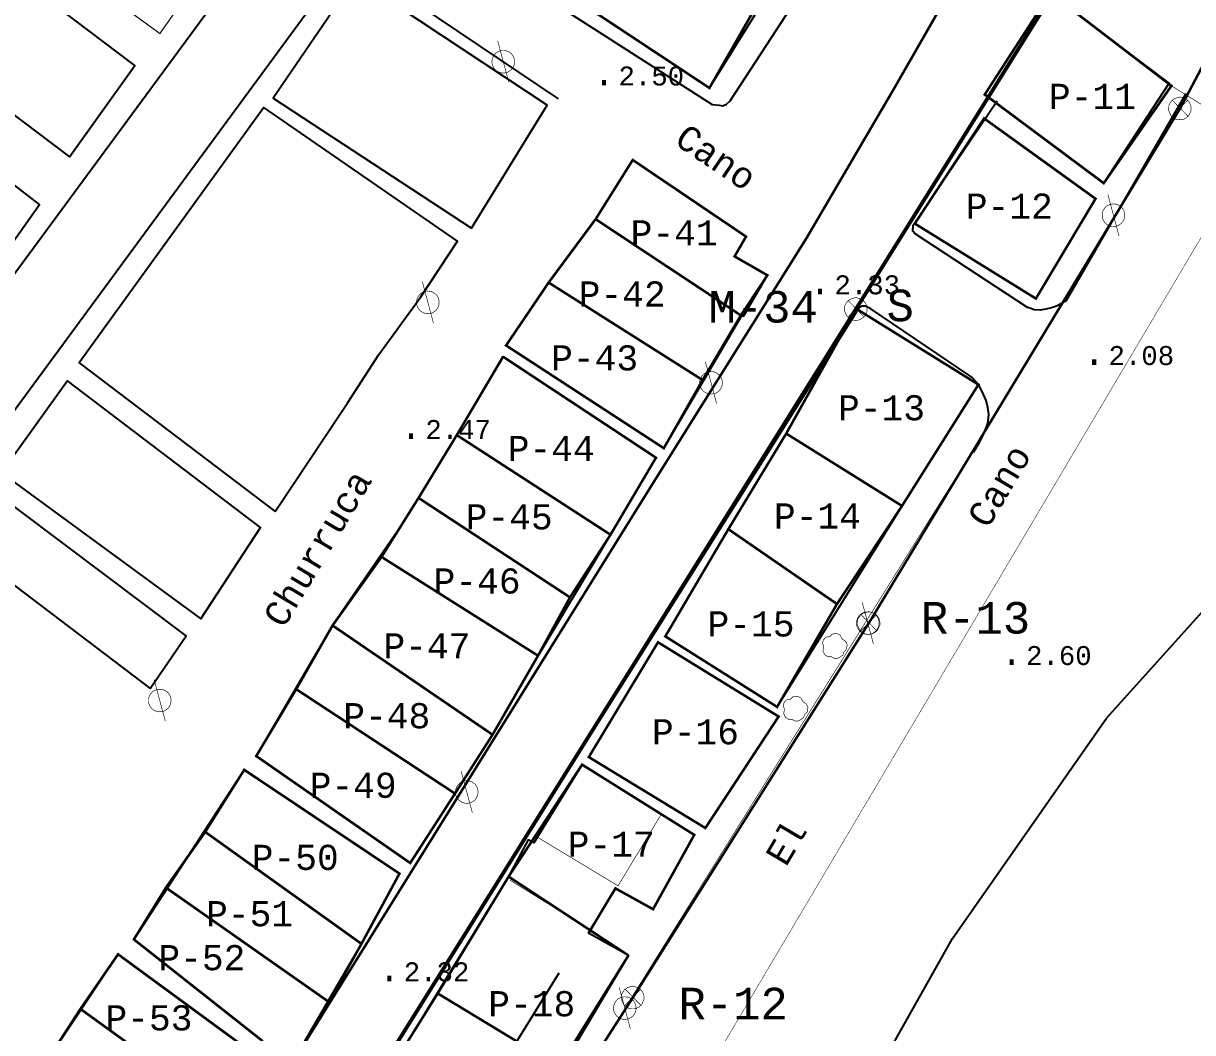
# Model space of a CAD drawing. Extents: x 743500 to 744300, y 4406200 to 4406700.
# Drawn here: x 743851.3 to 743943.9, y 4406270.3 to 4406350.3 of the extents above; entities that cross this region are included whole.
import ezdxf

# ---------------------------------------------------------------- set-up
doc = ezdxf.new("R2010")
doc.units = 0
doc.header["$MEASUREMENT"] = 0
for name, color, linetype in [('10', 7, 'CONTINUOUS'), ('13', 7, 'CONTINUOUS'), ('16', 7, 'CONTINUOUS'), ('18', 7, 'CONTINUOUS'), ('2', 7, 'CONTINUOUS'), ('21', 7, 'CONTINUOUS'), ('24', 7, 'CONTINUOUS'), ('42', 7, 'CONTINUOUS'), ('46', 7, 'CONTINUOUS'), ('50', 7, 'CONTINUOUS'), ('51', 7, 'CONTINUOUS'), ('54', 7, 'CONTINUOUS'), ('6', 7, 'CONTINUOUS'), ('8', 7, 'CONTINUOUS')]:
    doc.layers.add(name, color=color, linetype=linetype)
doc.styles.add('MONOTXT', font='monotxt', dxfattribs={"height": 0.2})

msp = doc.modelspace()

# ---------------------------------------------------------------- linework, layer by layer
at = {"layer": '10', "color": 7, "linetype": 'Continuous', "const_width": 0.05}
for points in [[(743942.8599999999, 4406344.43), (743943.29, 4406344.29), (743943.4799999999, 4406344.16), (743943.6099999999, 4406343.99), (743943.7199999999, 4406343.78), (743943.75, 4406343.560000001), (743943.75, 4406343.35), (743943.56, 4406342.94), (743943.3699999999, 4406342.78), (743943.18, 4406342.67), (743942.9699999999, 4406342.62), (743942.7499999999, 4406342.62), (743942.5300000001, 4406342.67), (743942.3499999999, 4406342.78), (743942.16, 4406342.94), (743941.9699999999, 4406343.35), (743941.9899999999, 4406343.78), (743942.1, 4406343.99), (743942.2399999999, 4406344.16), (743942.4299999998, 4406344.29), (743942.8599999999, 4406344.43)], [(743943.4799999999, 4406344.16), (743942.2399999999, 4406342.89)], [(743942.26, 4406344.18), (743943.51, 4406342.89)], [(743917.2, 4406328.55), (743917.6299999999, 4406328.41), (743917.82, 4406328.28), (743917.9500000002, 4406328.11), (743918.06, 4406327.9), (743918.0899999999, 4406327.68), (743918.0899999999, 4406327.47), (743917.9, 4406327.06), (743917.7099999998, 4406326.9), (743917.5200000001, 4406326.79), (743917.31, 4406326.74), (743917.09, 4406326.74), (743916.8699999999, 4406326.79), (743916.69, 4406326.9), (743916.5, 4406327.06), (743916.31, 4406327.47), (743916.33, 4406327.9), (743916.44, 4406328.11), (743916.58, 4406328.28), (743916.77, 4406328.41), (743917.2, 4406328.55)], [(743917.82, 4406328.28), (743916.58, 4406327.01)], [(743916.5999999999, 4406328.3), (743917.8499999999, 4406327.01)], [(743918.2199999999, 4406303.68), (743918.65, 4406303.54), (743918.8399999999, 4406303.41), (743918.9699999999, 4406303.24), (743919.0799999998, 4406303.03), (743919.1099999999, 4406302.810000001), (743919.1099999999, 4406302.6), (743918.92, 4406302.19), (743918.7299999999, 4406302.03), (743918.5400000002, 4406301.92), (743918.3299999998, 4406301.87), (743918.11, 4406301.87), (743917.8899999999, 4406301.92), (743917.7099999998, 4406302.03), (743917.5200000001, 4406302.19), (743917.33, 4406302.6), (743917.35, 4406303.03), (743917.4599999998, 4406303.24), (743917.6, 4406303.41), (743917.79, 4406303.54), (743918.2199999999, 4406303.68)], [(743918.8399999999, 4406303.41), (743917.6, 4406302.14)], [(743917.6199999999, 4406303.43), (743918.87, 4406302.14)], [(743899.5400000002, 4406274.02), (743899.9699999999, 4406273.88), (743900.16, 4406273.75), (743900.2900000002, 4406273.58), (743900.4, 4406273.37), (743900.43, 4406273.15), (743900.43, 4406272.94), (743900.2399999999, 4406272.53), (743900.0500000002, 4406272.37), (743899.86, 4406272.26), (743899.65, 4406272.21), (743899.43, 4406272.21), (743899.2099999998, 4406272.26), (743899.0300000001, 4406272.37), (743898.84, 4406272.53), (743898.6499999998, 4406272.94), (743898.6699999998, 4406273.37), (743898.78, 4406273.58), (743898.92, 4406273.75), (743899.11, 4406273.88), (743899.5400000002, 4406274.02)], [(743900.16, 4406273.75), (743898.92, 4406272.48)], [(743898.9400000002, 4406273.77), (743900.1899999998, 4406272.48)]]:
    msp.add_lwpolyline(points, dxfattribs=at)
at = {"layer": '13', "color": 3, "linetype": 'Continuous', "const_width": 0.3}
msp.add_lwpolyline([(743837.15, 4406200), (743843.4, 4406209.89), (743878.1299999999, 4406265.12), (743917.2299999999, 4406327.66), (743967.44, 4406408.08)], dxfattribs=at)
at = {"layer": '16', "color": 5, "linetype": 'Continuous', "const_width": 0.2}
msp.add_lwpolyline([(743978.79, 4406411.48), (743978.79, 4406411.48), (743942.89, 4406343.54), (743918.2499999999, 4406302.79), (743899.57, 4406273.13), (743852.5500000002, 4406200)], dxfattribs=at)
at = {"layer": '18', "color": 3, "linetype": 'Continuous', "const_width": 0.2}
msp.add_lwpolyline([(743866.2799999998, 4406257.78), (743901.23, 4406313.98), (743913.2800000001, 4406333.22), (743920.2499999999, 4406345.13), (743929.5, 4406361.27), (743942.14, 4406385.310000001), (743957.39, 4406415.060000001)], dxfattribs=at)
at = {"layer": '2', "color": 7, "linetype": 'Continuous'}
msp.add_3dface([(744299.9999999999, 4406200), (744299.9999999999, 4406700), (743500, 4406700), (743500, 4406200)], dxfattribs=at)
at = {"layer": '21', "color": 30, "linetype": 'Continuous', "elevation": 2}
msp.add_lwpolyline([(743877.8299999998, 4406200), (743881.1300000001, 4406207.54), (743893.04, 4406224.27), (743902.52, 4406242.36), (743914.6099999999, 4406259.56), (743924.8499999999, 4406277.77), (743937.04, 4406295.22), (743946.56, 4406305.78), (743947.3399999999, 4406306.83), (743948.03, 4406307.99), (743948.62, 4406309.26), (743949.5299999998, 4406313.310000001), (743958.8299999998, 4406332.310000001), (743971.06, 4406348.41), (743972.4599999998, 4406349.05), (743974.04, 4406348.96), (743975.5000000001, 4406348.53), (743976.9699999999, 4406348.58), (743978.49, 4406349.34), (743979.81, 4406350.61)], dxfattribs=at)
at = {"layer": '42', "color": 3, "linetype": 'Continuous', "const_width": 0.05, "elevation": 5.56}
for points in [[(743916.18, 4406300.23), (743915.7699999998, 4406299.96), (743915.4999999999, 4406299.96), (743915.2399999999, 4406300.11), (743914.96, 4406300.11), (743914.7299999999, 4406300.27), (743914.5999999999, 4406300.57), (743914.67, 4406300.9), (743914.57, 4406301.16), (743914.62, 4406301.41), (743914.8299999998, 4406301.64), (743915.13, 4406301.69), (743915.3399999999, 4406301.9), (743915.69, 4406301.93), (743915.9699999999, 4406301.79), (743916.1399999999, 4406301.48), (743916.3799999999, 4406301.34), (743916.5199999998, 4406301.05), (743916.4599999998, 4406300.67), (743916.25, 4406300.47), (743916.18, 4406300.23)], [(743913.07, 4406295.27), (743912.66, 4406295), (743912.3899999999, 4406295), (743912.13, 4406295.15), (743911.8499999999, 4406295.15), (743911.6199999999, 4406295.310000001), (743911.49, 4406295.61), (743911.56, 4406295.94), (743911.4599999998, 4406296.2), (743911.5099999999, 4406296.45), (743911.7199999999, 4406296.68), (743912.02, 4406296.73), (743912.2299999999, 4406296.94), (743912.58, 4406296.97), (743912.86, 4406296.83), (743913.03, 4406296.52), (743913.27, 4406296.38), (743913.4099999998, 4406296.09), (743913.35, 4406295.71), (743913.1399999999, 4406295.51), (743913.07, 4406295.27)]]:
    msp.add_lwpolyline(points, dxfattribs=at)
at = {"layer": '46', "color": 7, "linetype": 'Continuous', "const_width": 0.2}
for points in [[(743934.41, 4406430.37), (743920.45, 4406412.72), (743911.3899999999, 4406399.05), (743907.17, 4406393.91), (743901.2, 4406386.27), (743894.9500000002, 4406378.41), (743890.0099999999, 4406371.41), (743886.7999999998, 4406366.91), (743882.22, 4406360.61), (743905.6099999999, 4406345.14), (743909.5099999999, 4406351.96), (743912.67, 4406356.5), (743916.8999999998, 4406362.560000001), (743922.53, 4406371.060000001), (743926.9899999999, 4406377.57), (743930.43, 4406382.71), (743941.27, 4406399.18), (743945.81, 4406406.560000001), (743949.83, 4406413.14), (743953.4, 4406417.85), (743934.41, 4406430.37)], [(743932.6, 4406352.65), (743927.4099999998, 4406344.62), (743936.8299999998, 4406337.6), (743942.19, 4406345.310000001), (743932.6, 4406352.65)], [(743927.36, 4406342.73), (743921.8699999999, 4406334.4), (743931.4599999998, 4406328.46), (743936.18, 4406336.37), (743927.36, 4406342.73)], [(743908.51, 4406333.37), (743899.5400000002, 4406339.44), (743896.6, 4406334.75), (743892.8799999999, 4406329.73), (743889.5099999999, 4406324.75), (743902, 4406316.61), (743905.07, 4406322.01), (743908.1, 4406327.13), (743910.1999999998, 4406330.310000001), (743907.6, 4406331.8), (743908.51, 4406333.37), (743899.5400000002, 4406339.44)], [(743896.6, 4406334.75), (743908.1, 4406327.13)], [(743905.07, 4406322.01), (743892.8799999999, 4406329.73)], [(743926.9099999998, 4406321.65), (743917.2299999999, 4406327.66), (743911.69, 4406317.77), (743920.86, 4406312.04), (743926.9099999998, 4406321.65)], [(743889.27, 4406323.86), (743885.6099999999, 4406317.65), (743882.6399999999, 4406312.77), (743879.65, 4406308), (743875.7699999998, 4406302.57), (743872.9, 4406297.53), (743869.7299999999, 4406292.23), (743881.92, 4406283.76), (743885.4699999999, 4406289.26), (743872.9, 4406297.52)], [(743885.4699999999, 4406289.26), (743888.44, 4406293.92), (743892.0399999998, 4406300.18), (743894.57, 4406304.8), (743897.78, 4406309.76), (743901.3799999999, 4406315.86), (743889.27, 4406323.86)], [(743897.78, 4406309.76), (743885.6099999999, 4406317.65)], [(743920.86, 4406312.04), (743915.7099999998, 4406304.27), (743910.97, 4406296.12), (743902.12, 4406301.71), (743907.1099999999, 4406310.2), (743911.69, 4406317.77)], [(743882.5700000002, 4406312.68), (743894.57, 4406304.8)], [(743907.1099999999, 4406310.2), (743915.7099999998, 4406304.27)], [(743892.0399999998, 4406300.18), (743879.65, 4406308)], [(743875.7699999998, 4406302.57), (743888.44, 4406293.92)], [(743901.5399999998, 4406301.24), (743896.06, 4406292.15), (743905.2899999998, 4406286.53), (743911.0899999999, 4406295.36), (743901.5399999998, 4406301.24)], [(743899.2, 4406276.44), (743889.7099999998, 4406282.68), (743895.5299999998, 4406291.55), (743904.41, 4406285.99), (743901.1500000001, 4406280.1), (743898.1700000002, 4406281.75), (743896.0399999998, 4406278.21)], [(743881.07, 4406282.92), (743868.78, 4406291.14), (743865.69, 4406286.22), (743862.5799999998, 4406281.810000001), (743860.04, 4406277.71), (743870.18, 4406269.7), (743869.6, 4406268.6), (743858.7899999998, 4406276.53), (743855.8100000002, 4406272.2), (743853.0399999998, 4406267.93), (743850.36, 4406263.86), (743863.69, 4406253.85), (743866.42, 4406258.41), (743869.1299999999, 4406262.58), (743872.0700000002, 4406267.07), (743875.4899999999, 4406272.75), (743878.06, 4406277.36), (743881.07, 4406282.92)], [(743865.69, 4406286.22), (743878.06, 4406277.36)], [(743889.7099999998, 4406282.68), (743884.1, 4406273.43), (743893.7000000002, 4406267.61), (743899.2, 4406276.44)], [(743875.4899999999, 4406272.75), (743862.5799999998, 4406281.810000001)], [(743893.7000000002, 4406267.61), (743888.6399999999, 4406258.69), (743878.7000000002, 4406264.79), (743884.1, 4406273.43)], [(743855.8100000002, 4406272.2), (743869.1299999999, 4406262.58)]]:
    msp.add_lwpolyline(points, dxfattribs=at)
at = {"layer": '51', "color": 1, "linetype": 'Continuous', "extrusion": (-0.0005504471000008725, -0.0002653390000004206, 0.9999998133015852), "const_width": 0.1, "elevation": -1572.089839}
msp.add_lwpolyline([(743847.9209099227, 4406359.427978204), (743861.9909077913, 4406349.187976508), (743867.3509124834, 4406356.807978111), (743853.4009090924, 4406367.007977136), (743847.9209099227, 4406359.427978204)], dxfattribs=at)
at = {"layer": '51', "color": 1, "linetype": 'Continuous', "extrusion": (0.5573221874951384, 0.8302963201927573, 0), "const_width": 0.05, "elevation": 4073153.611293}
msp.add_lwpolyline([(1838119.974352891, 5.93), (1838101.511064993, 6.3)], dxfattribs=at)
at = {"layer": '51', "color": 1, "linetype": 'Continuous', "extrusion": (-0.5966040745315438, -0.8025357177424318, 0), "const_width": 0.05, "elevation": -3980039.41853}
msp.add_lwpolyline([(-2031841.43449291, 6.19), (-2031859.8386582, 6.2)], dxfattribs=at)
at = {"layer": '51', "color": 1, "linetype": 'Continuous', "extrusion": (0.5922470649962613, 0.8057564234949135, 0), "const_width": 0.05, "elevation": 3990984.441641001}
msp.add_lwpolyline([(2010265.614492852, 6.2), (2010246.973623773, 6.19)], dxfattribs=at)
at = {"layer": '51', "color": 1, "linetype": 'Continuous', "extrusion": (0.5589303199088248, 0.8292146269130922, 0), "const_width": 0.05, "elevation": 4069583.699562}
msp.add_lwpolyline([(1845983.969896362, 10.03), (1845970.35460349, 9.36)], dxfattribs=at)
at = {"layer": '51', "color": 1, "linetype": 'Continuous', "extrusion": (-0.5834354804920944, -0.8121594917889953, 0), "const_width": 0.05, "elevation": -4012638.788828}
msp.add_lwpolyline([(-1966657.049279239, 6.35), (-1966675.54318364, 6.48)], dxfattribs=at)
at = {"layer": '51', "color": 1, "linetype": 'Continuous', "extrusion": (0.5356480367780363, 0.8444413423653745, 0), "const_width": 0.05, "elevation": 4119351.763364}
msp.add_lwpolyline([(1732068.305203709, 6.88), (1732053.538044199, 5.85)], dxfattribs=at)
at = {"layer": '51', "color": 1, "linetype": 'Continuous', "extrusion": (0.5945428849639854, 0.8040639016512937, 0), "const_width": 0.05, "elevation": 3985224.08587}
msp.add_lwpolyline([(2021640.260026734, 6.66), (2021621.741598076, 7)], dxfattribs=at)
at = {"layer": '51', "color": 1, "linetype": 'Continuous', "extrusion": (0.5924700288751635, 0.8055924930662294, 0), "const_width": 0.05, "elevation": 3990407.089154}
msp.add_lwpolyline([(2011369.802040638, 6.17), (2011350.611196467, 6.52)], dxfattribs=at)
at = {"layer": '51', "color": 1, "linetype": 'Continuous', "extrusion": (0.5380038058145241, 0.8429424090227565, 0), "const_width": 0.05, "elevation": 4114485.117649}
msp.add_lwpolyline([(1743563.043359571, 6.13), (1743548.712605927, 6)], dxfattribs=at)
at = {"layer": '51', "color": 1, "linetype": 'Continuous', "extrusion": (-0.5488998623094501, -0.835888115214391, 0), "const_width": 0.05, "elevation": -4091501.441368}
msp.add_lwpolyline([(-1796807.468001485, 6.22), (-1796821.823989782, 6.04)], dxfattribs=at)
at = {"layer": '51', "color": 1, "linetype": 'Continuous', "extrusion": (0.5624638585081759, 0.8268218719120186, 0), "const_width": 0.05, "elevation": 4061654.445481}
msp.add_lwpolyline([(1863311.788724294, 8.42), (1863301.121372233, 5.67)], dxfattribs=at)
at = {"layer": '51', "color": 1, "linetype": 'Continuous', "extrusion": (0.5451572735015301, 0.8383337922023529, 0), "const_width": 0.05, "elevation": 4099488.297032}
msp.add_lwpolyline([(1778511.407622141, 6.04), (1778496.843017787, 6.22)], dxfattribs=at)
at = {"layer": '51', "color": 1, "linetype": 'Continuous', "extrusion": (-0.5560629697051207, -0.8311401649076539, 0), "const_width": 0.05, "elevation": -4075896.687227}
msp.add_lwpolyline([(-1831901.18877142, 9.46), (-1831916.42085926, 10.05)], dxfattribs=at)
at = {"layer": '51', "color": 1, "linetype": 'Continuous', "extrusion": (0.00775399740037235, 0.01353207430064982, 0.9998783718480146), "const_width": 0.1, "elevation": 65400.932434}
msp.add_lwpolyline([(743873.642059579, 4405810.547703077), (743882.8717045025, 4405804.927113771), (743888.6728484072, 4405813.757997021), (743879.1231355584, 4405819.638460783), (743873.642059579, 4405810.547703077)], dxfattribs=at)
at = {"layer": '51', "color": 1, "linetype": 'Continuous', "extrusion": (0.5499567925188968, 0.8351931072286978, 0), "const_width": 0.05, "elevation": 4089207.2855}
msp.add_lwpolyline([(1801995.801484833, 9.99), (1801980.691206873, 9.46)], dxfattribs=at)
at = {"layer": '51', "color": 1, "linetype": 'Continuous', "extrusion": (0.5316458147990224, 0.8469667806984427, 0), "const_width": 0.05, "elevation": 4127475.871656}
msp.add_lwpolyline([(1712531.714208384, 6.56), (1712520.804689604, 6.5)], dxfattribs=at)
at = {"layer": '51', "color": 1, "linetype": 'Continuous', "const_width": 0.05}
for points, elevation in [([(743892.05, 4406285.77), (743898.3799999999, 4406281.95), (743901.78, 4406287.59)], 6.33), ([(743896.0299999998, 4406278.54), (743889.82, 4406282.4)], 6.3), ([(743862.5799999998, 4406281.810000001), (743875.4899999999, 4406272.75)], 5.74)]:
    msp.add_lwpolyline(points, dxfattribs=dict(at, elevation=elevation))
at = {"layer": '51', "color": 1, "linetype": 'Continuous', "extrusion": (0.5778487593173917, 0.8161438668245637, 0), "const_width": 0.05, "elevation": 4026005.34005}
msp.add_lwpolyline([(1939065.604668763, 6.26), (1939050.791104033, 9.36)], dxfattribs=at)
at = {"layer": '51', "color": 1, "linetype": 'Continuous', "extrusion": (0.5054031115057832, 0.8628833611098738, 0), "const_width": 0.05, "elevation": 4178067.807632}
msp.add_lwpolyline([(1585059.072609189, 6.18), (1585047.71533839, 6.08)], dxfattribs=at)
at = {"layer": '51', "color": 1, "linetype": 'Continuous', "extrusion": (0.5184201595245784, 0.8551260364405417, 0), "const_width": 0.05, "elevation": 4153563.64745}
msp.add_lwpolyline([(1648186.312506892, 6.15), (1648175.086091614, 6.02)], dxfattribs=at)
at = {"layer": '51', "color": 1, "linetype": 'Continuous', "extrusion": (0.5854905538808697, 0.8106792283735118, 0), "const_width": 0.05, "elevation": 4007593.897379}
msp.add_lwpolyline([(1976802.296704845, 6.98), (1976785.866038394, 5.93)], dxfattribs=at)
at = {"layer": '51', "color": 1, "linetype": 'Continuous'}
for points in [[(743882.22, 4406360.61, 6.68), (743905.6099999999, 4406345.14, 6), (743909.75, 4406351.8, 10.08), (743909.87, 4406351.71, 10.08), (743912.8699999999, 4406356.36, 10.08), (743916.8999999998, 4406362.560000001, 6.11), (743901.5999999999, 4406373.56, 5.68), (743900.3499999999, 4406371.7, 5.68), (743903.26, 4406369.74, 5.68), (743900.1099999999, 4406364.71, 12.3), (743890.0099999999, 4406371.41, 10.33), (743882.22, 4406360.61, 6.68)], [(743841.4399999998, 4406349.87, 6.42), (743854.94, 4406339.68, 6.42), (743860.13, 4406346.93, 6.35), (743846.7199999999, 4406357.060000001, 6.1), (743841.4399999998, 4406349.87, 6.42)], [(743886.7799999998, 4406334.03, 6.18), (743892.76, 4406343.79, 6.64), (743877.5499999998, 4406353.86, 6.04), (743871.0799999998, 4406344.33, 5.12), (743886.7799999998, 4406334.03, 6.18)], [(743932.6, 4406352.65, 9.31), (743927.4099999998, 4406344.62, 9.2), (743936.8299999998, 4406337.6, 9.05), (743942.01, 4406345.51, 9.02), (743932.6, 4406352.65, 9.31)], [(743843.48, 4406323.12, 9.77), (743852.5600000002, 4406335.91, 9.98), (743838.84, 4406346.51, 6.82), (743834.56, 4406340.47, 6.06), (743830.14, 4406334.19, 4.29), (743830.9899999999, 4406333.56, 9.75), (743830.58, 4406332.88, 9.75), (743843.48, 4406323.12, 9.77)], [(743871.2199999999, 4406311.61, 7.1), (743876.9899999999, 4406320.22, 6.38), (743879.4400000002, 4406324.03, 6.37), (743882.7599999999, 4406328.59, 6.28), (743885.67, 4406333.02, 6.28), (743870.3399999999, 4406343.6, 6.19), (743855.7199999999, 4406323.36, 6.66), (743871.2199999999, 4406311.61, 7.1)], [(743921.8699999999, 4406334.4, 6.39), (743931.4599999998, 4406328.46, 6.14), (743936.18, 4406336.37, 6.04), (743927.36, 4406342.73, 6.04), (743921.8699999999, 4406334.4, 6.39)], [(743902, 4406316.61, 5.88), (743908.19, 4406327.13, 9.72), (743908.32, 4406327.06, 9.72), (743910.1999999998, 4406330.310000001, 9.72), (743907.6, 4406331.8, 9.78), (743908.51, 4406333.37, 9.87), (743899.5400000002, 4406339.44, 9.87), (743896.6, 4406334.75, 9.96), (743892.8799999999, 4406329.73, 6.52), (743889.5099999999, 4406324.75, 6.6), (743902, 4406316.61, 5.88)], [(743881.92, 4406283.76, 9.6), (743888.44, 4406293.92, 9.55), (743892.0399999998, 4406300.18, 6.43), (743897.78, 4406309.76, 6.43), (743901.3799999999, 4406315.86, 6.44), (743889.27, 4406323.86, 6.36), (743885.6099999999, 4406317.65, 6.36), (743881.21, 4406310.47, 5.85), (743875.7699999998, 4406302.57, 10.39), (743869.7299999999, 4406292.23, 6.59), (743881.92, 4406283.76, 9.6)], [(743849.57, 4406314.67, 5.61), (743865.3399999999, 4406303.11, 6.58), (743870.0799999998, 4406310.33, 6.58), (743854.79, 4406321.94, 6.27), (743849.57, 4406314.67, 5.61)], [(743910.97, 4406296.12, 5.45), (743920.86, 4406312.04, 5.43), (743911.69, 4406317.77, 5.19), (743907.1099999999, 4406310.2, 8.61), (743902.12, 4406301.71, 6.42), (743910.97, 4406296.12, 5.45)], [(743844.86, 4406310.06, 8.42), (743861.3299999998, 4406297.59, 9.68), (743864.18, 4406301.74, 9.68), (743847.66, 4406314.15, 9.14), (743844.86, 4406310.06, 8.42)], [(743850.36, 4406263.86, 5.85), (743863.69, 4406253.85, 5.86), (743872.0700000002, 4406267.07, 5.91), (743878.06, 4406277.36, 9.46), (743881.07, 4406282.92, 9.72), (743868.78, 4406291.14, 6.46), (743860.04, 4406277.71, 5.72), (743870.18, 4406269.7, 6.79), (743869.6, 4406268.6, 6.29), (743858.7899999998, 4406276.53, 7.69), (743850.36, 4406263.86, 5.85)], [(743878.7000000002, 4406264.79, 5.61), (743888.6399999999, 4406258.69, 5.82), (743899.2, 4406276.44, 5.97), (743896.0399999998, 4406278.21, 6.21), (743898.1700000002, 4406281.75, 6.21), (743901.1500000001, 4406280.1, 6.02), (743904.41, 4406285.99, 5.94), (743895.5299999998, 4406291.55, 6.39), (743891.7099999998, 4406285.37, 6.39), (743891.2699999998, 4406285.59, 6.36), (743889.7099999998, 4406282.68, 6.36), (743878.78, 4406264.78, 6.03), (743878.7000000002, 4406264.79, 5.61)], [(743885.0099999999, 4406261, 6), (743886.6299999999, 4406263.26, 6.07), (743890.3000000002, 4406269.55, 6.22), (743893.7099999998, 4406275.05, 6.23)]]:
    msp.add_polyline3d(points, dxfattribs=at)
at = {"layer": '54', "color": 1, "linetype": 'Continuous', "extrusion": (0.04103370119910266, -0.02558029539944061, 0.9988302577781573), "const_width": 0.05, "elevation": -82186.562687}
msp.add_lwpolyline([(4132655.345018985, 1697740.532912996), (4132704.28563016, 1697740.946528639), (4132793.431511163, 1697740.946528639)], dxfattribs=at)
at = {"layer": '54', "color": 1, "linetype": 'Continuous', "extrusion": (-0.8448597435176627, 0.5349878632111845, 0), "const_width": 0.05, "elevation": 1728857.425564}
msp.add_lwpolyline([(-4120641.948897996, 5.94), (-4120660.472682706, 9.56)], dxfattribs=at)
at = {"layer": '54', "color": 1, "linetype": 'Continuous'}
for points in [[(743880.94, 4406359.810000001, 2.42), (743905.8299999998, 4406343.82, 2.94), (743906.3699999999, 4406343.79, 2.94), (743906.66, 4406343.73, 2.94), (743906.77, 4406343.78, 2.94), (743906.95, 4406343.87, 2.94), (743907.26, 4406344.13, 2.94), (743923.1699999998, 4406368.55, 2.94)], [(743754.77, 4406200, 2.52), (743779.17, 4406232.58, 2.4), (743815.11, 4406281.44, 2.33), (743839.9799999999, 4406316.05, 2.56), (743868.83, 4406355.23, 2.43), (743867.41, 4406356.54, 5.9)], [(743893.6499999998, 4406344.29, 2.98), (743877.8899999999, 4406354.92, 2.3), (743877.5499999998, 4406355.09, 2.3), (743877.17, 4406355.15, 2.3), (743876.96, 4406355.16, 2.3), (743876.7699999998, 4406355.12, 2.3), (743876.67, 4406355.060000001, 2.3), (743876.6099999999, 4406355.02, 2.3), (743876.58, 4406354.99, 2.3), (743763.18, 4406200.69, 2.67), (743763.02, 4406200.23, 2.67), (743762.9599999998, 4406200, 2.67)], [(743943.3399999999, 4406344.67, 1.93), (743933.8399999999, 4406328.25, 2.05), (743933.0799999998, 4406327.87, 2.05), (743932.7000000002, 4406327.72, 2.05), (743932.2499999999, 4406327.62, 2.05), (743931.8, 4406327.55, 2.05), (743931.31, 4406327.57, 2.05), (743930.9699999999, 4406327.69, 2.05), (743930.79, 4406327.76, 2.05), (743921.8899999999, 4406333.6, 2.39), (743921.7099999998, 4406333.8, 2.28), (743921.75, 4406334.24, 2.28), (743921.75, 4406334.27, 2.28), (743928.4, 4406344.11, 2.42)], [(743926.51, 4406316.3, 2.11), (743926.9400000002, 4406316.99, 2.12), (743927.3299999998, 4406317.75, 2.15), (743927.65, 4406318.56, 2.33), (743927.7199999999, 4406319.29, 2.24), (743927.65, 4406319.84, 2.24), (743927.51, 4406320.4, 2.24), (743927.31, 4406320.86, 2.24), (743927.1199999999, 4406321.27, 2.24), (743926.9099999998, 4406321.65, 2.24), (743926.41, 4406322.21, 2.24), (743926.24, 4406322.34, 2.24), (743918.39, 4406327.66, 2.46), (743917.9799999999, 4406327.87, 2.46), (743917.7099999998, 4406327.85, 2.46), (743917.4899999999, 4406327.75, 2.46), (743917.3199999998, 4406327.5, 2.46), (743917.26, 4406327.41, 2.46), (743917.25, 4406327.4, 2.46), (743837.14, 4406200, 2.48)]]:
    msp.add_polyline3d(points, dxfattribs=at)
at = {"layer": '6', "color": 1, "linetype": 'Continuous', "extrusion": (0.5615461076988696, -0.330321902199335, 0.7586523642984728), "const_width": 0.05, "elevation": -1037747.885246}
msp.add_lwpolyline([(4175007.988811142, 1208437.890638462), (4175171.864814728, 1208437.292015898), (4175172.053926102, 1208448.021174154)], dxfattribs=at)
at = {"layer": '8', "color": 7, "linetype": 'Continuous', "const_width": 0.05}
for points, elevation in [([(743889.7399999999, 4406347.99), (743889.69, 4406348.02), (743889.6299999999, 4406348.04), (743889.5799999998, 4406348.07), (743889.5300000001, 4406348.08), (743889.4699999999, 4406348.1), (743889.42, 4406348.1), (743889.36, 4406348.11), (743889.31, 4406348.11), (743889.2499999999, 4406348.11), (743889.19, 4406348.11), (743889.13, 4406348.1), (743889.0799999998, 4406348.09), (743889.0200000001, 4406348.07), (743888.9699999999, 4406348.06), (743888.9199999998, 4406348.03), (743888.87, 4406348.01), (743888.82, 4406347.98), (743888.77, 4406347.95), (743888.7299999999, 4406347.92), (743888.68, 4406347.88), (743888.6399999999, 4406347.84), (743888.6099999999, 4406347.8), (743888.5699999998, 4406347.75), (743888.54, 4406347.7), (743888.5100000001, 4406347.65), (743888.4799999999, 4406347.61), (743888.4599999998, 4406347.55), (743888.44, 4406347.5), (743888.4200000002, 4406347.44), (743888.4099999998, 4406347.39), (743888.4, 4406347.33), (743888.4, 4406347.28), (743888.4, 4406347.22), (743888.4, 4406347.16), (743888.4, 4406347.11), (743888.4099999998, 4406347.05), (743888.4200000002, 4406347), (743888.44, 4406346.94), (743888.4599999998, 4406346.89), (743888.4799999999, 4406346.84), (743888.5100000001, 4406346.78), (743888.54, 4406346.74), (743888.5699999998, 4406346.69), (743888.6, 4406346.65), (743888.6399999999, 4406346.6), (743888.68, 4406346.560000001), (743888.7299999999, 4406346.53), (743888.77, 4406346.49), (743888.82, 4406346.46), (743888.87, 4406346.43), (743888.9199999998, 4406346.41), (743888.9699999999, 4406346.39), (743889.0200000001, 4406346.37), (743889.0799999998, 4406346.35), (743889.14, 4406346.34), (743889.19, 4406346.33), (743889.2499999999, 4406346.33), (743889.3, 4406346.32), (743889.36, 4406346.33), (743889.42, 4406346.34), (743889.4699999999, 4406346.35), (743889.5300000001, 4406346.36), (743889.5799999998, 4406346.37), (743889.64, 4406346.39), (743889.69, 4406346.42), (743889.7399999999, 4406346.45), (743889.7900000002, 4406346.48), (743889.8299999998, 4406346.51), (743889.87, 4406346.55), (743889.9199999998, 4406346.58), (743889.9599999998, 4406346.62), (743889.99, 4406346.67), (743890.03, 4406346.71), (743890.06, 4406346.76), (743890.0799999998, 4406346.81), (743890.11, 4406346.86), (743890.13, 4406346.92), (743890.15, 4406346.97), (743890.16, 4406347.02), (743890.17, 4406347.08), (743890.1799999998, 4406347.14), (743890.1799999998, 4406347.19), (743890.1799999998, 4406347.25), (743890.1799999998, 4406347.3), (743890.17, 4406347.36), (743890.16, 4406347.42), (743890.15, 4406347.47), (743890.13, 4406347.53), (743890.11, 4406347.58), (743890.0899999999, 4406347.63), (743890.06, 4406347.68), (743890.03, 4406347.73), (743889.99, 4406347.77), (743889.9599999998, 4406347.82), (743889.9199999998, 4406347.86), (743889.88, 4406347.9), (743889.8299999998, 4406347.93), (743889.78, 4406347.96), (743889.7399999999, 4406347.99)], 11.14), ([(743889.73, 4406345.58), (743888.85, 4406348.86)], 11.14), ([(743938.04, 4406333.42), (743937.1599999998, 4406336.7)], 2.44), ([(743938.0500000002, 4406335.83), (743937.9999999999, 4406335.86), (743937.94, 4406335.88), (743937.8899999999, 4406335.91), (743937.8399999999, 4406335.92), (743937.7800000001, 4406335.94), (743937.7299999999, 4406335.94), (743937.6699999998, 4406335.95), (743937.62, 4406335.95), (743937.5599999998, 4406335.95), (743937.4999999999, 4406335.95), (743937.44, 4406335.94), (743937.39, 4406335.93), (743937.3299999998, 4406335.91), (743937.28, 4406335.9), (743937.23, 4406335.87), (743937.18, 4406335.85), (743937.1299999999, 4406335.82), (743937.0799999998, 4406335.79), (743937.04, 4406335.76), (743936.9899999999, 4406335.72), (743936.9500000002, 4406335.68), (743936.92, 4406335.64), (743936.88, 4406335.59), (743936.8499999999, 4406335.54), (743936.82, 4406335.49), (743936.79, 4406335.45), (743936.77, 4406335.39), (743936.75, 4406335.34), (743936.7299999999, 4406335.28), (743936.7199999999, 4406335.23), (743936.7099999998, 4406335.17), (743936.7099999998, 4406335.12), (743936.7099999998, 4406335.060000001), (743936.7099999998, 4406335), (743936.7099999998, 4406334.95), (743936.7199999999, 4406334.89), (743936.7299999999, 4406334.84), (743936.75, 4406334.78), (743936.77, 4406334.73), (743936.79, 4406334.68), (743936.82, 4406334.62), (743936.8499999999, 4406334.58), (743936.88, 4406334.53), (743936.9099999998, 4406334.49), (743936.9500000002, 4406334.44), (743936.9899999999, 4406334.4), (743937.04, 4406334.37), (743937.0799999998, 4406334.33), (743937.1299999999, 4406334.3), (743937.18, 4406334.27), (743937.23, 4406334.25), (743937.28, 4406334.23), (743937.3299999998, 4406334.21), (743937.39, 4406334.19), (743937.4500000002, 4406334.18), (743937.4999999999, 4406334.17), (743937.5599999998, 4406334.17), (743937.61, 4406334.16), (743937.6699999998, 4406334.17), (743937.7299999999, 4406334.18), (743937.7800000001, 4406334.19), (743937.8399999999, 4406334.2), (743937.8899999999, 4406334.21), (743937.95, 4406334.23), (743937.9999999999, 4406334.26), (743938.0500000002, 4406334.29), (743938.0999999999, 4406334.32), (743938.14, 4406334.35), (743938.18, 4406334.39), (743938.2299999999, 4406334.42), (743938.2699999998, 4406334.46), (743938.3, 4406334.51), (743938.3399999999, 4406334.55), (743938.37, 4406334.6), (743938.39, 4406334.65), (743938.4199999998, 4406334.7), (743938.4399999998, 4406334.76), (743938.4599999998, 4406334.81), (743938.47, 4406334.86), (743938.4799999999, 4406334.92), (743938.49, 4406334.98), (743938.49, 4406335.03), (743938.49, 4406335.09), (743938.49, 4406335.14), (743938.4799999999, 4406335.2), (743938.47, 4406335.26), (743938.4599999998, 4406335.310000001), (743938.4399999998, 4406335.37), (743938.4199999998, 4406335.42), (743938.3999999998, 4406335.47), (743938.37, 4406335.52), (743938.3399999999, 4406335.57), (743938.3, 4406335.61), (743938.2699999998, 4406335.66), (743938.2299999999, 4406335.7), (743938.1899999998, 4406335.74), (743938.14, 4406335.77), (743938.0899999999, 4406335.8), (743938.0500000002, 4406335.83)], 2.44), ([(743883.7600000001, 4406326.52), (743882.8799999999, 4406329.8)], 10.92), ([(743883.77, 4406328.93), (743883.7199999999, 4406328.96), (743883.6599999998, 4406328.98), (743883.61, 4406329.01), (743883.5599999998, 4406329.02), (743883.5, 4406329.04), (743883.4500000002, 4406329.04), (743883.3899999999, 4406329.05), (743883.34, 4406329.05), (743883.28, 4406329.05), (743883.2199999999, 4406329.05), (743883.16, 4406329.04), (743883.1099999999, 4406329.03), (743883.0499999998, 4406329.01), (743883, 4406329), (743882.95, 4406328.97), (743882.9, 4406328.95), (743882.8499999999, 4406328.92), (743882.7999999998, 4406328.89), (743882.7599999999, 4406328.86), (743882.7099999998, 4406328.82), (743882.67, 4406328.78), (743882.6399999999, 4406328.74), (743882.5999999999, 4406328.69), (743882.5700000002, 4406328.64), (743882.5399999998, 4406328.59), (743882.51, 4406328.55), (743882.49, 4406328.49), (743882.4699999999, 4406328.44), (743882.45, 4406328.38), (743882.44, 4406328.33), (743882.43, 4406328.27), (743882.43, 4406328.22), (743882.43, 4406328.16), (743882.43, 4406328.1), (743882.43, 4406328.05), (743882.44, 4406327.99), (743882.45, 4406327.94), (743882.4699999999, 4406327.88), (743882.49, 4406327.83), (743882.51, 4406327.78), (743882.5399999998, 4406327.72), (743882.5700000002, 4406327.68), (743882.5999999999, 4406327.63), (743882.6299999999, 4406327.59), (743882.67, 4406327.54), (743882.7099999998, 4406327.5), (743882.7599999999, 4406327.47), (743882.7999999998, 4406327.43), (743882.8499999999, 4406327.4), (743882.9, 4406327.37), (743882.95, 4406327.35), (743883, 4406327.33), (743883.0499999998, 4406327.310000001), (743883.1099999999, 4406327.29), (743883.1700000002, 4406327.28), (743883.2199999999, 4406327.27), (743883.28, 4406327.27), (743883.33, 4406327.26), (743883.3899999999, 4406327.27), (743883.4500000002, 4406327.28), (743883.5, 4406327.29), (743883.5599999998, 4406327.3), (743883.61, 4406327.310000001), (743883.6700000002, 4406327.33), (743883.7199999999, 4406327.36), (743883.77, 4406327.39), (743883.8199999998, 4406327.42), (743883.8599999999, 4406327.45), (743883.8999999998, 4406327.49), (743883.95, 4406327.52), (743883.9899999999, 4406327.560000001), (743884.02, 4406327.61), (743884.06, 4406327.65), (743884.0899999999, 4406327.7), (743884.1099999999, 4406327.75), (743884.14, 4406327.8), (743884.16, 4406327.86), (743884.1800000002, 4406327.91), (743884.1900000002, 4406327.96), (743884.2000000002, 4406328.02), (743884.2099999998, 4406328.08), (743884.2099999998, 4406328.13), (743884.2099999998, 4406328.19), (743884.2099999998, 4406328.24), (743884.2000000002, 4406328.3), (743884.1900000002, 4406328.36), (743884.1800000002, 4406328.41), (743884.16, 4406328.47), (743884.14, 4406328.52), (743884.12, 4406328.57), (743884.0899999999, 4406328.62), (743884.06, 4406328.67), (743884.02, 4406328.71), (743883.9899999999, 4406328.76), (743883.95, 4406328.8), (743883.9099999998, 4406328.84), (743883.8599999999, 4406328.87), (743883.81, 4406328.9), (743883.77, 4406328.93)], 10.92), ([(743906.18, 4406320.15), (743905.3000000002, 4406323.43)], 10.71), ([(743906.19, 4406322.560000001), (743906.1400000001, 4406322.59), (743906.0799999998, 4406322.61), (743906.0299999998, 4406322.64), (743905.98, 4406322.65), (743905.9199999998, 4406322.67), (743905.8699999999, 4406322.67), (743905.8100000002, 4406322.68), (743905.7599999999, 4406322.68), (743905.7, 4406322.68), (743905.64, 4406322.68), (743905.5799999998, 4406322.67), (743905.5299999998, 4406322.66), (743905.47, 4406322.64), (743905.42, 4406322.63), (743905.3699999999, 4406322.6), (743905.32, 4406322.58), (743905.2699999998, 4406322.55), (743905.22, 4406322.52), (743905.18, 4406322.49), (743905.13, 4406322.45), (743905.0899999999, 4406322.41), (743905.0600000002, 4406322.37), (743905.0199999998, 4406322.32), (743904.9899999999, 4406322.27), (743904.96, 4406322.22), (743904.93, 4406322.18), (743904.91, 4406322.12), (743904.89, 4406322.07), (743904.87, 4406322.01), (743904.8599999999, 4406321.96), (743904.8499999999, 4406321.9), (743904.8499999999, 4406321.85), (743904.8499999999, 4406321.79), (743904.8499999999, 4406321.73), (743904.8499999999, 4406321.68), (743904.8599999999, 4406321.62), (743904.87, 4406321.57), (743904.89, 4406321.51), (743904.91, 4406321.46), (743904.93, 4406321.41), (743904.96, 4406321.35), (743904.9899999999, 4406321.31), (743905.0199999998, 4406321.26), (743905.05, 4406321.22), (743905.0899999999, 4406321.17), (743905.13, 4406321.13), (743905.18, 4406321.1), (743905.22, 4406321.060000001), (743905.2699999998, 4406321.03), (743905.32, 4406321), (743905.3699999999, 4406320.98), (743905.42, 4406320.96), (743905.47, 4406320.94), (743905.5299999998, 4406320.92), (743905.59, 4406320.91), (743905.64, 4406320.9), (743905.7, 4406320.9), (743905.75, 4406320.89), (743905.8100000002, 4406320.9), (743905.8699999999, 4406320.91), (743905.9199999998, 4406320.92), (743905.98, 4406320.93), (743906.0299999998, 4406320.94), (743906.0899999999, 4406320.96), (743906.1400000001, 4406320.99), (743906.19, 4406321.02), (743906.24, 4406321.05), (743906.28, 4406321.08), (743906.3200000002, 4406321.12), (743906.3699999999, 4406321.15), (743906.4100000001, 4406321.19), (743906.44, 4406321.24), (743906.48, 4406321.28), (743906.5099999999, 4406321.33), (743906.53, 4406321.38), (743906.5599999998, 4406321.43), (743906.5799999998, 4406321.49), (743906.5999999999, 4406321.54), (743906.61, 4406321.59), (743906.6199999999, 4406321.65), (743906.6299999999, 4406321.71), (743906.6299999999, 4406321.76), (743906.6299999999, 4406321.82), (743906.6299999999, 4406321.87), (743906.6199999999, 4406321.93), (743906.61, 4406321.99), (743906.5999999999, 4406322.04), (743906.5799999998, 4406322.1), (743906.5599999998, 4406322.15), (743906.54, 4406322.2), (743906.5099999999, 4406322.25), (743906.48, 4406322.3), (743906.44, 4406322.34), (743906.4100000001, 4406322.39), (743906.3699999999, 4406322.43), (743906.3299999998, 4406322.47), (743906.28, 4406322.5), (743906.23, 4406322.53), (743906.19, 4406322.560000001)], 10.71), ([(743918.5899999999, 4406301.12), (743917.7099999998, 4406304.4)], 2.3), ([(743918.5999999999, 4406303.53), (743918.55, 4406303.560000001), (743918.4899999999, 4406303.58), (743918.44, 4406303.61), (743918.39, 4406303.62), (743918.3299999998, 4406303.64), (743918.28, 4406303.64), (743918.2199999999, 4406303.65), (743918.1699999998, 4406303.65), (743918.11, 4406303.65), (743918.0499999998, 4406303.65), (743917.9899999999, 4406303.64), (743917.9400000002, 4406303.63), (743917.88, 4406303.61), (743917.8299999998, 4406303.6), (743917.78, 4406303.57), (743917.7299999999, 4406303.55), (743917.6800000002, 4406303.52), (743917.6299999999, 4406303.49), (743917.59, 4406303.46), (743917.5399999998, 4406303.42), (743917.5, 4406303.38), (743917.4699999999, 4406303.34), (743917.4300000002, 4406303.29), (743917.3999999998, 4406303.24), (743917.37, 4406303.19), (743917.3399999999, 4406303.15), (743917.3199999998, 4406303.09), (743917.3, 4406303.04), (743917.28, 4406302.98), (743917.27, 4406302.93), (743917.26, 4406302.87), (743917.26, 4406302.82), (743917.26, 4406302.76), (743917.26, 4406302.7), (743917.26, 4406302.65), (743917.27, 4406302.59), (743917.28, 4406302.54), (743917.3, 4406302.48), (743917.3199999998, 4406302.43), (743917.3399999999, 4406302.38), (743917.37, 4406302.32), (743917.3999999998, 4406302.28), (743917.4300000002, 4406302.23), (743917.4599999998, 4406302.19), (743917.5, 4406302.14), (743917.5399999998, 4406302.1), (743917.59, 4406302.07), (743917.6299999999, 4406302.03), (743917.6800000002, 4406302), (743917.7299999999, 4406301.97), (743917.78, 4406301.95), (743917.8299999998, 4406301.93), (743917.88, 4406301.91), (743917.9400000002, 4406301.89), (743917.9999999999, 4406301.88), (743918.0499999998, 4406301.87), (743918.11, 4406301.87), (743918.1599999998, 4406301.86), (743918.2199999999, 4406301.87), (743918.28, 4406301.88), (743918.3299999998, 4406301.89), (743918.39, 4406301.9), (743918.44, 4406301.91), (743918.4999999999, 4406301.93), (743918.55, 4406301.96), (743918.5999999999, 4406301.99), (743918.65, 4406302.02), (743918.6899999998, 4406302.05), (743918.7299999999, 4406302.09), (743918.7800000001, 4406302.12), (743918.82, 4406302.16), (743918.8499999999, 4406302.21), (743918.8899999999, 4406302.25), (743918.92, 4406302.3), (743918.94, 4406302.35), (743918.9699999999, 4406302.4), (743918.9899999999, 4406302.46), (743919.0099999999, 4406302.51), (743919.0199999998, 4406302.560000001), (743919.03, 4406302.62), (743919.04, 4406302.68), (743919.04, 4406302.73), (743919.04, 4406302.79), (743919.04, 4406302.84), (743919.03, 4406302.9), (743919.0199999998, 4406302.96), (743919.0099999999, 4406303.01), (743918.9899999999, 4406303.07), (743918.9699999999, 4406303.12), (743918.95, 4406303.17), (743918.92, 4406303.22), (743918.8899999999, 4406303.27), (743918.8499999999, 4406303.31), (743918.82, 4406303.36), (743918.7800000001, 4406303.4), (743918.74, 4406303.44), (743918.6899999998, 4406303.47), (743918.6399999999, 4406303.5), (743918.5999999999, 4406303.53)], 2.3), ([(743862.53, 4406294.99), (743861.65, 4406298.27)], 10.91), ([(743862.5399999998, 4406297.4), (743862.49, 4406297.43), (743862.43, 4406297.45), (743862.38, 4406297.48), (743862.33, 4406297.49), (743862.2699999998, 4406297.51), (743862.22, 4406297.51), (743862.16, 4406297.52), (743862.1099999999, 4406297.52), (743862.0500000002, 4406297.52), (743861.9899999999, 4406297.52), (743861.93, 4406297.51), (743861.88, 4406297.5), (743861.8200000002, 4406297.48), (743861.7699999998, 4406297.47), (743861.7199999999, 4406297.44), (743861.67, 4406297.42), (743861.6200000001, 4406297.39), (743861.57, 4406297.36), (743861.5299999998, 4406297.33), (743861.4799999999, 4406297.29), (743861.4399999998, 4406297.25), (743861.41, 4406297.21), (743861.37, 4406297.16), (743861.3399999999, 4406297.11), (743861.3100000002, 4406297.060000001), (743861.28, 4406297.02), (743861.2599999999, 4406296.96), (743861.2399999999, 4406296.91), (743861.2199999999, 4406296.85), (743861.2099999998, 4406296.8), (743861.2000000002, 4406296.74), (743861.2000000002, 4406296.69), (743861.2000000002, 4406296.63), (743861.2000000002, 4406296.57), (743861.2000000002, 4406296.52), (743861.2099999998, 4406296.46), (743861.2199999999, 4406296.41), (743861.2399999999, 4406296.35), (743861.2599999999, 4406296.3), (743861.28, 4406296.25), (743861.3100000002, 4406296.19), (743861.3399999999, 4406296.15), (743861.37, 4406296.1), (743861.4, 4406296.060000001), (743861.4399999998, 4406296.01), (743861.4799999999, 4406295.97), (743861.5299999998, 4406295.94), (743861.57, 4406295.9), (743861.6200000001, 4406295.87), (743861.67, 4406295.84), (743861.7199999999, 4406295.82), (743861.7699999998, 4406295.8), (743861.8200000002, 4406295.78), (743861.88, 4406295.76), (743861.94, 4406295.75), (743861.9899999999, 4406295.74), (743862.0500000002, 4406295.74), (743862.0999999999, 4406295.73), (743862.16, 4406295.74), (743862.22, 4406295.75), (743862.2699999998, 4406295.76), (743862.33, 4406295.77), (743862.38, 4406295.78), (743862.44, 4406295.8), (743862.49, 4406295.83), (743862.5399999998, 4406295.86), (743862.5899999999, 4406295.89), (743862.6299999999, 4406295.92), (743862.67, 4406295.96), (743862.72, 4406295.99), (743862.76, 4406296.03), (743862.7899999998, 4406296.08), (743862.8299999998, 4406296.12), (743862.8599999999, 4406296.17), (743862.88, 4406296.22), (743862.91, 4406296.27), (743862.93, 4406296.33), (743862.95, 4406296.38), (743862.9599999998, 4406296.43), (743862.97, 4406296.49), (743862.98, 4406296.55), (743862.98, 4406296.6), (743862.98, 4406296.66), (743862.98, 4406296.71), (743862.97, 4406296.77), (743862.9599999998, 4406296.83), (743862.95, 4406296.88), (743862.93, 4406296.94), (743862.91, 4406296.99), (743862.89, 4406297.04), (743862.8599999999, 4406297.09), (743862.8299999998, 4406297.14), (743862.7899999998, 4406297.18), (743862.76, 4406297.23), (743862.72, 4406297.27), (743862.6800000002, 4406297.31), (743862.6299999999, 4406297.34), (743862.5799999998, 4406297.37), (743862.5399999998, 4406297.4)], 10.91), ([(743886.8399999999, 4406287.74), (743885.96, 4406291.02)], 11.08), ([(743886.8499999999, 4406290.15), (743886.7999999998, 4406290.18), (743886.7399999999, 4406290.2), (743886.69, 4406290.23), (743886.64, 4406290.24), (743886.5799999998, 4406290.26), (743886.5299999998, 4406290.26), (743886.47, 4406290.27), (743886.42, 4406290.27), (743886.3599999999, 4406290.27), (743886.3000000002, 4406290.27), (743886.24, 4406290.26), (743886.19, 4406290.25), (743886.13, 4406290.23), (743886.08, 4406290.22), (743886.0299999998, 4406290.19), (743885.9799999999, 4406290.17), (743885.93, 4406290.14), (743885.8800000001, 4406290.11), (743885.8399999999, 4406290.08), (743885.7900000002, 4406290.04), (743885.75, 4406290), (743885.7199999999, 4406289.96), (743885.6799999998, 4406289.91), (743885.65, 4406289.86), (743885.62, 4406289.81), (743885.5899999999, 4406289.77), (743885.5700000002, 4406289.71), (743885.5500000002, 4406289.66), (743885.53, 4406289.6), (743885.5199999998, 4406289.55), (743885.5099999999, 4406289.49), (743885.5099999999, 4406289.44), (743885.5099999999, 4406289.38), (743885.5099999999, 4406289.32), (743885.5099999999, 4406289.27), (743885.5199999998, 4406289.21), (743885.53, 4406289.16), (743885.5500000002, 4406289.1), (743885.5700000002, 4406289.05), (743885.5899999999, 4406289), (743885.62, 4406288.94), (743885.65, 4406288.9), (743885.6799999998, 4406288.85), (743885.71, 4406288.81), (743885.75, 4406288.76), (743885.7900000002, 4406288.72), (743885.8399999999, 4406288.69), (743885.8800000001, 4406288.65), (743885.93, 4406288.62), (743885.9799999999, 4406288.59), (743886.0299999998, 4406288.57), (743886.08, 4406288.55), (743886.13, 4406288.53), (743886.19, 4406288.51), (743886.2499999999, 4406288.5), (743886.3000000002, 4406288.49), (743886.3599999999, 4406288.49), (743886.4099999998, 4406288.48), (743886.47, 4406288.49), (743886.5299999998, 4406288.5), (743886.5799999998, 4406288.51), (743886.64, 4406288.52), (743886.69, 4406288.53), (743886.75, 4406288.55), (743886.7999999998, 4406288.58), (743886.8499999999, 4406288.61), (743886.9000000001, 4406288.64), (743886.9400000002, 4406288.67), (743886.98, 4406288.71), (743887.03, 4406288.74), (743887.07, 4406288.78), (743887.1, 4406288.83), (743887.14, 4406288.87), (743887.17, 4406288.92), (743887.19, 4406288.97), (743887.2199999999, 4406289.02), (743887.24, 4406289.08), (743887.26, 4406289.13), (743887.2699999998, 4406289.18), (743887.28, 4406289.24), (743887.2899999998, 4406289.3), (743887.2899999998, 4406289.35), (743887.2899999998, 4406289.41), (743887.2899999998, 4406289.46), (743887.28, 4406289.52), (743887.2699999998, 4406289.58), (743887.26, 4406289.63), (743887.24, 4406289.69), (743887.2199999999, 4406289.74), (743887.2, 4406289.79), (743887.17, 4406289.84), (743887.14, 4406289.89), (743887.1, 4406289.93), (743887.07, 4406289.98), (743887.03, 4406290.02), (743886.99, 4406290.06), (743886.9400000002, 4406290.09), (743886.89, 4406290.12), (743886.8499999999, 4406290.15)], 11.08), ([(743899.36, 4406273.04), (743899.31, 4406273.07), (743899.2499999999, 4406273.09), (743899.2, 4406273.12), (743899.15, 4406273.13), (743899.0899999999, 4406273.15), (743899.04, 4406273.15), (743898.9799999999, 4406273.16), (743898.9299999998, 4406273.16), (743898.8699999999, 4406273.16), (743898.81, 4406273.16), (743898.7499999999, 4406273.15), (743898.7000000002, 4406273.14), (743898.64, 4406273.12), (743898.59, 4406273.11), (743898.5399999998, 4406273.08), (743898.4899999999, 4406273.060000001), (743898.4400000002, 4406273.03), (743898.39, 4406273), (743898.35, 4406272.97), (743898.3, 4406272.93), (743898.26, 4406272.89), (743898.2299999999, 4406272.85), (743898.1900000002, 4406272.8), (743898.1599999998, 4406272.75), (743898.13, 4406272.7), (743898.1, 4406272.66), (743898.08, 4406272.6), (743898.06, 4406272.55), (743898.04, 4406272.49), (743898.0299999998, 4406272.44), (743898.02, 4406272.38), (743898.02, 4406272.33), (743898.02, 4406272.27), (743898.02, 4406272.21), (743898.02, 4406272.16), (743898.0299999998, 4406272.1), (743898.04, 4406272.05), (743898.06, 4406271.99), (743898.08, 4406271.94), (743898.1, 4406271.89), (743898.13, 4406271.83), (743898.1599999998, 4406271.79), (743898.1900000002, 4406271.74), (743898.2199999999, 4406271.7), (743898.26, 4406271.65), (743898.3, 4406271.61), (743898.35, 4406271.58), (743898.39, 4406271.54), (743898.4400000002, 4406271.51), (743898.4899999999, 4406271.48), (743898.5399999998, 4406271.46), (743898.59, 4406271.44), (743898.64, 4406271.42), (743898.7000000002, 4406271.4), (743898.7600000001, 4406271.39), (743898.81, 4406271.38), (743898.8699999999, 4406271.38), (743898.92, 4406271.37), (743898.9799999999, 4406271.38), (743899.04, 4406271.39), (743899.0899999999, 4406271.4), (743899.15, 4406271.41), (743899.2, 4406271.42), (743899.2599999999, 4406271.44), (743899.31, 4406271.47), (743899.36, 4406271.5), (743899.41, 4406271.53), (743899.4500000002, 4406271.560000001), (743899.4899999999, 4406271.6), (743899.5400000002, 4406271.63), (743899.5799999998, 4406271.67), (743899.61, 4406271.72), (743899.65, 4406271.76), (743899.6799999998, 4406271.81), (743899.7000000002, 4406271.86), (743899.7299999999, 4406271.91), (743899.7499999999, 4406271.97), (743899.7699999998, 4406272.02), (743899.7800000001, 4406272.07), (743899.79, 4406272.13), (743899.8000000002, 4406272.19), (743899.8000000002, 4406272.24), (743899.8000000002, 4406272.3), (743899.8000000002, 4406272.35), (743899.79, 4406272.41), (743899.7800000001, 4406272.47), (743899.7699999998, 4406272.52), (743899.7499999999, 4406272.58), (743899.7299999999, 4406272.63), (743899.7099999998, 4406272.68), (743899.6799999998, 4406272.73), (743899.65, 4406272.78), (743899.61, 4406272.82), (743899.5799999998, 4406272.87), (743899.5400000002, 4406272.91), (743899.4999999999, 4406272.95), (743899.4500000002, 4406272.98), (743899.3999999998, 4406273.01), (743899.36, 4406273.04)], 2.6), ([(743899.35, 4406270.63), (743898.4699999999, 4406273.91)], 2.6)]:
    msp.add_lwpolyline(points, dxfattribs=dict(at, elevation=elevation))

# ---------------------------------------------------------------- texts
at = {"layer": '24', "color": 7, "linetype": 'Continuous', "style": 'MONOTXT'}
for s, height, p in [('2.50                        ', 1.5, (743898.41, 4406345.34, 2.5)), ('.                           ', 1.99, (743896.41, 4406345.34, 2.5)), ('2.33                        ', 1.5, (743915.51, 4406328.8, 2.33)), ('.                           ', 1.99, (743913.5099999999, 4406328.8, 2.33)), ('2.08                        ', 1.5, (743937.2099999998, 4406323.2, 2.08)), ('.                           ', 1.99, (743935.2099999998, 4406323.2, 2.08)), ('2.47                        ', 1.5, (743883.12, 4406317.34, 2.47)), ('.                           ', 1.99, (743881.12, 4406317.34, 2.47)), ('2.60                        ', 1.5, (743930.68, 4406299.44, 2.6)), ('.                           ', 1.99, (743928.68, 4406299.44, 2.6)), ('2.32                        ', 1.5, (743881.41, 4406274.39, 2.32)), ('.                           ', 1.99, (743879.41, 4406274.39, 2.32))]:
    msp.add_text(s, height=height, dxfattribs=at).set_placement(p)
at = {"layer": '50', "color": 7, "linetype": 'Continuous', "style": 'MONOTXT'}
for s, height, p in [('P-11                        ', 1.99, (743932.4899999999, 4406343.48)), ('P-12                        ', 1.99, (743925.91, 4406334.79)), ('P-12                        ', 1.99, (743925.91, 4406334.79)), ('P-41                        ', 1.99, (743899.37, 4406332.67)), ('P-42                        ', 1.99, (743895.2599999999, 4406327.83)), ('M-34                        ', 2.5, (743905.5399999998, 4406326.560000001)), ('S', 2.5, (743919.6400000001, 4406326.67)), ('P-43                        ', 1.99, (743893.0799999998, 4406322.77)), ('P-13                        ', 1.99, (743915.7899999998, 4406318.82)), ('P-44                        ', 1.99, (743889.64, 4406315.59)), ('P-45                        ', 1.99, (743886.3100000002, 4406310.18)), ('P-14                        ', 1.99, (743910.72, 4406310.25)), ('P-46                        ', 1.99, (743883.77, 4406305.1)), ('P-15                        ', 1.99, (743905.46, 4406301.7)), ('R-13                        ', 2.5, (743922.35, 4406301.93)), ('P-47                        ', 1.99, (743879.8, 4406299.96)), ('P-48                        ', 1.99, (743876.6199999999, 4406294.43)), ('P-16                        ', 1.99, (743901.0600000002, 4406293.16)), ('P-49                        ', 1.99, (743873.9599999998, 4406288.92)), ('P-17                        ', 1.99, (743894.39, 4406284.25)), ('P-50                        ', 1.99, (743869.3699999999, 4406283.21)), ('P-51                        ', 1.99, (743865.7599999999, 4406278.75)), ('P-52                        ', 1.99, (743861.98, 4406275.27)), ('P-18                        ', 1.99, (743888.0999999999, 4406271.62)), ('R-12                        ', 2.5, (743903.16, 4406271.38)), ('P-53                        ', 1.99, (743857.7899999998, 4406270.5))]:
    msp.add_text(s, height=height, dxfattribs=at).set_placement(p)
for s, rotation, p in [('Cano                        ', 325.9099999839, (743902.7299999999, 4406340.76)), ('Cano                        ', 59.3699999853, (743927.6599999998, 4406310.16)), ('Churruca                    ', 59.15999999590001, (743871.9, 4406302.26)), ('El', 59.369999939, (743911.6700000002, 4406283.38))]:
    msp.add_text(s, height=1.99, rotation=rotation, dxfattribs=at).set_placement(p)

doc.saveas('drawing.dxf')
